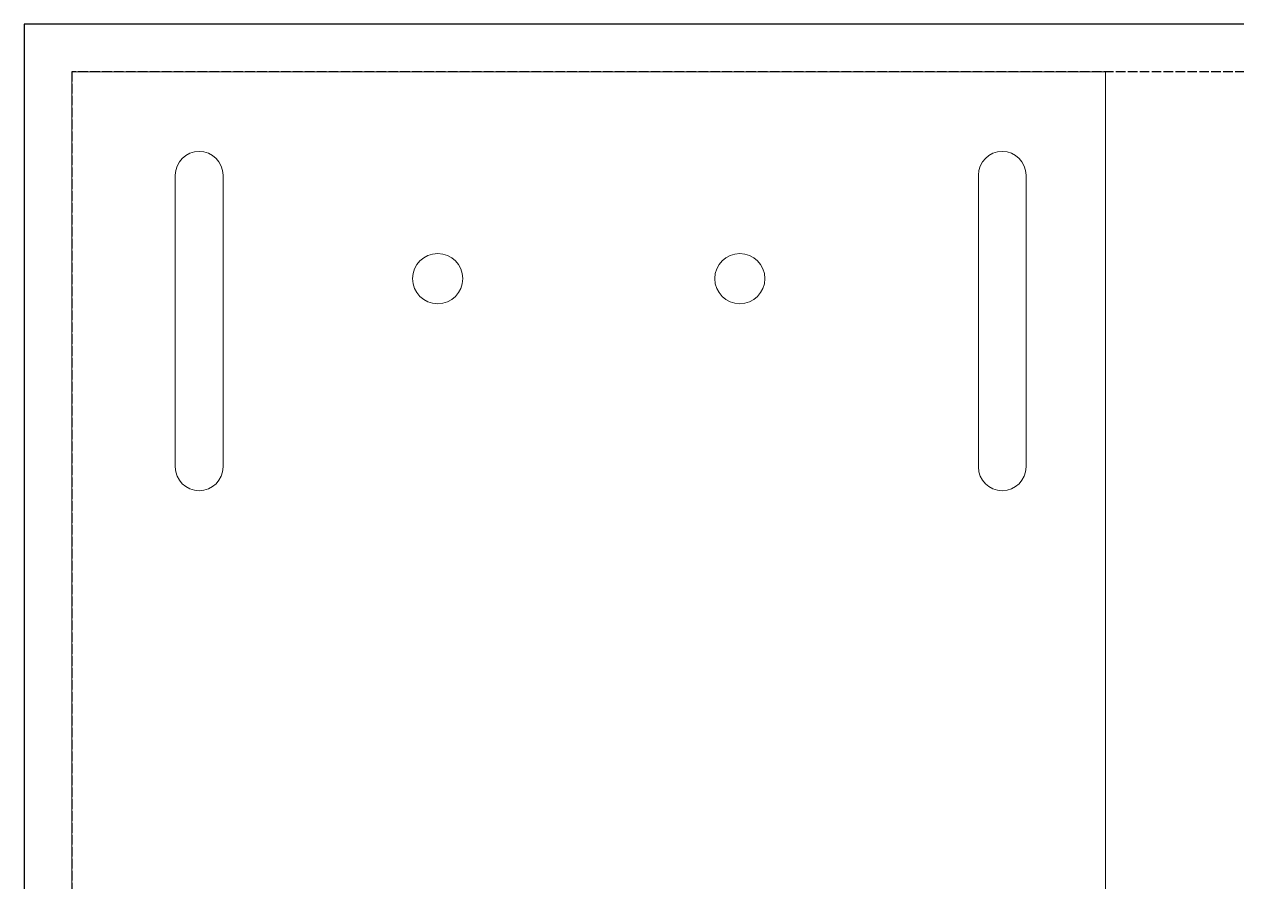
# Model space of a CAD drawing. Header units: millimetres. Extents: x 0 to 610, y 0 to 457.
# Drawn here: x 0 to 76.2, y 403.1 to 457 of the extents above; entities that cross this region are included whole.
import ezdxf

# ---------------------------------------------------------------- set-up
doc = ezdxf.new("R2010")
doc.units = ezdxf.units.MM
doc.header["$LTSCALE"] = 0.05
doc.linetypes.add('Dotted', pattern=[15, 12, -3])
doc.layers.get('0').update_dxf_attribs({"plot": 0})
doc.layers.add('CUT', color=1, linetype='Continuous', lineweight=0)

msp = doc.modelspace()

# ---------------------------------------------------------------- linework, layer by layer
msp.add_lwpolyline([(0, 0), (610, 0), (610, 457), (0, 457)], close=True)
at = {"linetype": 'Dotted'}
msp.add_lwpolyline([(3, 3), (607, 3), (607, 454), (3, 454)], close=True, dxfattribs=at)
at = {"layer": 'CUT'}
for points in [[(3, 454), (3, 366.75, 0.414214), (3.75, 366), (67.25, 366, 0.414214), (68, 366.75), (68, 454)], [(9.5, 429.159), (9.5, 447.5, -1), (12.5, 447.5), (12.5, 429.159, -1)], [(63, 447.5), (63, 429.159, -1), (60, 429.159), (60, 447.5, -1)]]:
    msp.add_lwpolyline(points, format="xyb", close=True, dxfattribs=at)
for centre in [(26, 441), (45, 441)]:
    msp.add_circle(centre, 1.575, dxfattribs=at)

doc.saveas('drawing.dxf')
